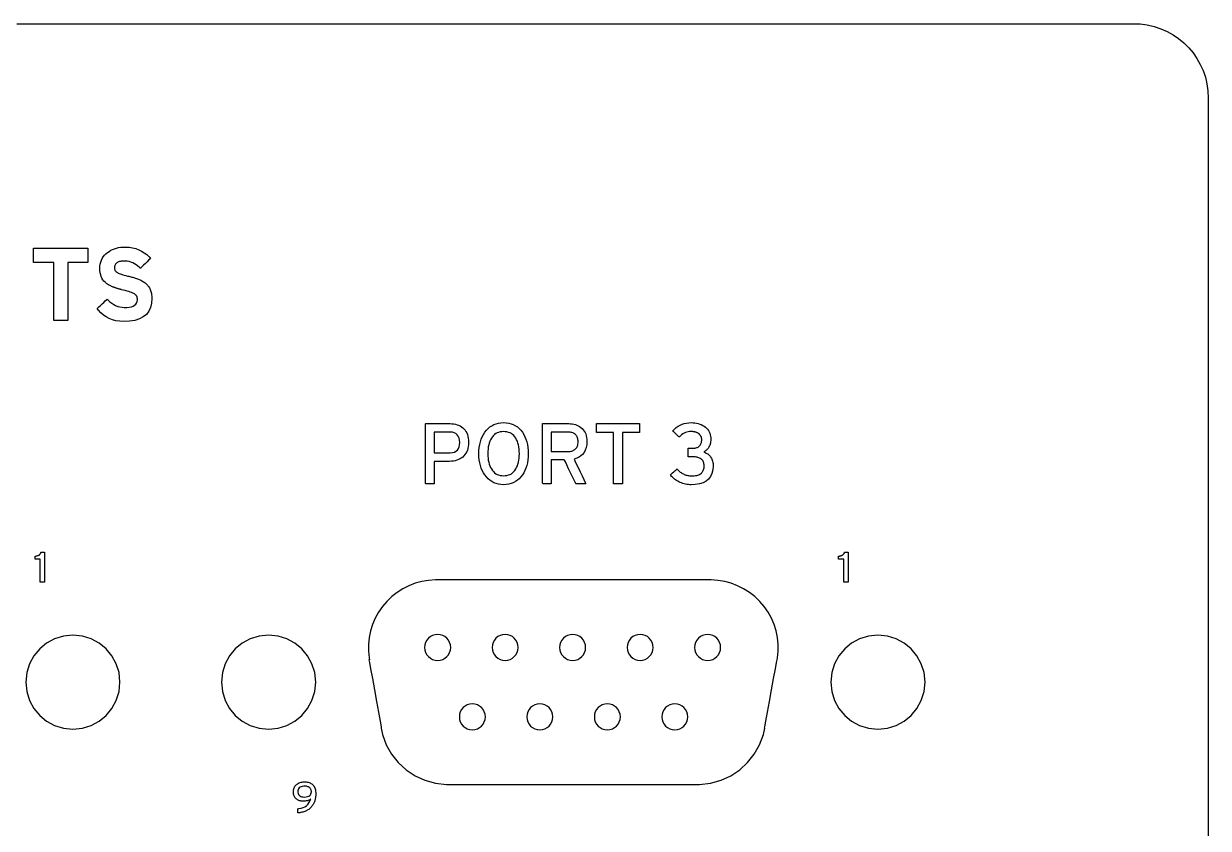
# Model space of a CAD drawing. Extents: x 1 to 47.7, y 0.2 to 33.4.
# Drawn here: x 41.337 to 43.25, y 13.885 to 15.184 of the extents above; entities that cross this region are included whole.
import ezdxf

# ---------------------------------------------------------------- set-up
doc = ezdxf.new("R2010")
doc.units = 0
doc.header["$MEASUREMENT"] = 0
doc.layers.add('6_0____DWG', color=7, linetype='CONTINUOUS')

msp = doc.modelspace()

# ---------------------------------------------------------------- linework, layer by layer
at = {"layer": '6_0____DWG'}
for points in [[(41.3257, 15.1836), (41.3884, 15.1836), (41.4501, 15.1836), (41.5109, 15.1836), (41.5707, 15.1836), (41.6296, 15.1836), (41.6874, 15.1836), (41.7442, 15.1836), (41.8001, 15.1836), (41.8549, 15.1836), (41.9086, 15.1836), (41.9614, 15.1836), (42.013, 15.1836), (42.0636, 15.1836), (42.1131, 15.1836), (42.1615, 15.1836), (42.2088, 15.1836), (42.2549, 15.1836), (42.2999, 15.1836), (42.3438, 15.1836), (42.3865, 15.1836), (42.4281, 15.1836), (42.4684, 15.1836), (42.5076, 15.1836), (42.5455, 15.1836), (42.5823, 15.1836), (42.6178, 15.1836), (42.652, 15.1836), (42.685, 15.1836), (42.7167, 15.1836), (42.7472, 15.1836), (42.7764, 15.1836), (42.8042, 15.1836), (42.8308, 15.1836), (42.856, 15.1836), (42.8798, 15.1836), (42.9023, 15.1836), (42.9235, 15.1836), (42.9433, 15.1836), (42.9616, 15.1836), (42.9786, 15.1836), (42.9942, 15.1836), (43.0083, 15.1836), (43.021, 15.1836), (43.0323, 15.1836), (43.0421, 15.1836), (43.0504, 15.1836), (43.0573, 15.1836), (43.0626, 15.1836), (43.0664, 15.1836), (43.0687, 15.1836), (43.0695, 15.1836), (43.0702, 15.1836), (43.0721, 15.1836), (43.0751, 15.1836), (43.079, 15.1836), (43.0886, 15.1836), (43.0998, 15.1836), (43.1109, 15.1836), (43.1206, 15.1836), (43.1244, 15.1836), (43.1274, 15.1836), (43.1293, 15.1836), (43.13, 15.1836), (43.14, 15.1832), (43.1515, 15.1817), (43.1626, 15.1791), (43.1732, 15.1756), (43.1834, 15.1711), (43.1931, 15.1657), (43.2021, 15.1595), (43.2106, 15.1526), (43.2183, 15.1449), (43.2253, 15.1365), (43.2316, 15.1275), (43.237, 15.118), (43.2416, 15.1079), (43.2452, 15.0974), (43.2478, 15.0865), (43.2494, 15.0752), (43.25, 15.0636), (43.25, 15.0628), (43.25, 15.0602), (43.25, 15.056), (43.25, 15.0501), (43.25, 15.0426), (43.25, 15.0335), (43.25, 15.0228), (43.25, 15.0106), (43.25, 14.9969), (43.25, 14.9817), (43.25, 14.965), (43.25, 14.947), (43.25, 14.9275), (43.25, 14.9066), (43.25, 14.8844), (43.25, 14.8608), (43.25, 14.836), (43.25, 14.8099), (43.25, 14.7825), (43.25, 14.7539), (43.25, 14.7242), (43.25, 14.6933), (43.25, 14.6612), (43.25, 14.628), (43.25, 14.5938), (43.25, 14.5585), (43.25, 14.5222), (43.25, 14.4849), (43.25, 14.4466), (43.25, 14.4073), (43.25, 14.3672), (43.25, 14.3261), (43.25, 14.2842), (43.25, 14.2415), (43.25, 14.1979), (43.25, 14.1536), (43.25, 14.1085), (43.25, 14.0626), (43.25, 14.0161), (43.25, 13.9689), (43.25, 13.921), (43.25, 13.8726)], [(41.408, 14.7983), (41.408, 14.7046), (41.3854, 14.7046), (41.3854, 14.7983), (41.3529, 14.7983), (41.3529, 14.8213), (41.4405, 14.8213), (41.4405, 14.7983), (41.408, 14.7983)], [(42.3038, 14.5238), (42.3038, 14.4409), (42.2897, 14.4409), (42.2897, 14.5238), (42.2622, 14.5238), (42.2622, 14.5381), (42.3313, 14.5381), (42.3313, 14.5238), (42.3038, 14.5238)]]:
    msp.add_lwpolyline(points, dxfattribs=at)
for points in [[(41.544, 14.7399), (41.5435, 14.7322), (41.5419, 14.7254), (41.5391, 14.7194), (41.5352, 14.7144), (41.53, 14.7103), (41.5238, 14.7071), (41.5163, 14.7047), (41.5077, 14.7033), (41.4985, 14.7028), (41.4921, 14.7033), (41.486, 14.7042), (41.4803, 14.7057), (41.4751, 14.7078), (41.4702, 14.7103), (41.4657, 14.7133), (41.4616, 14.7169), (41.458, 14.7209), (41.4557, 14.724), (41.4567, 14.7249), (41.4585, 14.7265), (41.4609, 14.7287), (41.4636, 14.7312), (41.4663, 14.7337), (41.4688, 14.736), (41.4707, 14.7377), (41.4718, 14.7388), (41.4733, 14.7375), (41.4762, 14.7347), (41.4792, 14.7323), (41.4823, 14.7303), (41.4855, 14.7286), (41.4889, 14.7273), (41.4923, 14.7264), (41.4959, 14.7258), (41.4995, 14.7255), (41.5036, 14.7256), (41.5075, 14.7259), (41.5109, 14.7266), (41.5138, 14.7276), (41.5161, 14.729), (41.518, 14.7306), (41.5194, 14.7327), (41.5202, 14.735), (41.5206, 14.7377), (41.5206, 14.7388), (41.5206, 14.7395), (41.5205, 14.7401), (41.5204, 14.7407), (41.5204, 14.7413), (41.5202, 14.7418), (41.5201, 14.7424), (41.52, 14.7429), (41.5198, 14.7434), (41.5195, 14.7438), (41.5192, 14.7443), (41.5188, 14.7447), (41.5185, 14.7452), (41.518, 14.7456), (41.5176, 14.746), (41.5171, 14.7464), (41.5166, 14.7469), (41.5159, 14.7473), (41.5146, 14.7481), (41.513, 14.7488), (41.5111, 14.7496), (41.509, 14.7504), (41.5066, 14.7511), (41.5039, 14.7519), (41.501, 14.7527), (41.4978, 14.7535), (41.4951, 14.7541), (41.4943, 14.7544), (41.4934, 14.7546), (41.4926, 14.7548), (41.4917, 14.7551), (41.4909, 14.7553), (41.4901, 14.7556), (41.4893, 14.7558), (41.4885, 14.7561), (41.4878, 14.7564), (41.487, 14.7566), (41.4862, 14.7568), (41.4854, 14.7571), (41.4846, 14.7573), (41.4839, 14.7576), (41.4831, 14.7579), (41.4824, 14.7582), (41.4816, 14.7585), (41.4804, 14.759), (41.479, 14.7595), (41.4776, 14.7602), (41.4763, 14.7608), (41.475, 14.7615), (41.4737, 14.7623), (41.4725, 14.763), (41.4714, 14.7638), (41.4703, 14.7647), (41.4684, 14.7662), (41.4665, 14.7682), (41.4648, 14.7704), (41.4634, 14.7728), (41.4622, 14.7755), (41.4613, 14.7784), (41.4606, 14.7816), (41.4602, 14.785), (41.46, 14.7886), (41.4602, 14.7922), (41.4607, 14.7956), (41.4614, 14.7988), (41.4625, 14.8019), (41.4638, 14.8047), (41.4655, 14.8074), (41.4674, 14.8099), (41.4697, 14.8121), (41.4722, 14.8143), (41.4749, 14.8161), (41.4776, 14.8178), (41.4806, 14.8192), (41.4837, 14.8204), (41.4869, 14.8214), (41.4903, 14.8222), (41.4938, 14.8227), (41.4975, 14.823), (41.5018, 14.8231), (41.5075, 14.8227), (41.5128, 14.8218), (41.5179, 14.8205), (41.5228, 14.8188), (41.5273, 14.8165), (41.5316, 14.8139), (41.5357, 14.8108), (41.5394, 14.8072), (41.5415, 14.8047), (41.5405, 14.8037), (41.5386, 14.8019), (41.5362, 14.7994), (41.5335, 14.7967), (41.5307, 14.794), (41.5283, 14.7915), (41.5264, 14.7896), (41.5254, 14.7886), (41.5239, 14.7899), (41.5214, 14.7923), (41.5188, 14.7943), (41.516, 14.7961), (41.5132, 14.7976), (41.5102, 14.7987), (41.5071, 14.7996), (41.5039, 14.8002), (41.5006, 14.8005), (41.4982, 14.8005), (41.4964, 14.8003), (41.4946, 14.8001), (41.4931, 14.7998), (41.4916, 14.7995), (41.4903, 14.7991), (41.4892, 14.7986), (41.4882, 14.798), (41.4873, 14.7974), (41.4865, 14.7967), (41.4858, 14.7959), (41.4851, 14.7952), (41.4846, 14.7944), (41.4842, 14.7935), (41.4839, 14.7927), (41.4836, 14.7918), (41.4835, 14.7909), (41.4835, 14.79), (41.4835, 14.7888), (41.4837, 14.7877), (41.484, 14.7867), (41.4844, 14.7857), (41.4849, 14.7848), (41.4856, 14.784), (41.4865, 14.7832), (41.4874, 14.7825), (41.4885, 14.7818), (41.4897, 14.7811), (41.4912, 14.7804), (41.4929, 14.7798), (41.4948, 14.7791), (41.4969, 14.7784), (41.4992, 14.7777), (41.5017, 14.777), (41.5044, 14.7763), (41.5068, 14.7758), (41.5084, 14.7754), (41.5099, 14.7751), (41.5115, 14.7747), (41.513, 14.7743), (41.5146, 14.7739), (41.5161, 14.7734), (41.5177, 14.773), (41.5192, 14.7725), (41.5207, 14.772), (41.5222, 14.7714), (41.5236, 14.7708), (41.525, 14.7702), (41.5264, 14.7695), (41.5278, 14.7687), (41.5291, 14.7679), (41.5304, 14.7671), (41.5316, 14.7663), (41.5329, 14.7653), (41.534, 14.7643), (41.5352, 14.7633), (41.5362, 14.7622), (41.5372, 14.7611), (41.5382, 14.7599), (41.5391, 14.7586), (41.5399, 14.7574), (41.5407, 14.756), (41.5414, 14.7545), (41.542, 14.753), (41.5425, 14.7514), (41.543, 14.7497), (41.5433, 14.7479), (41.5436, 14.746), (41.5438, 14.744), (41.544, 14.742)], [(42.1518, 14.4895), (42.1516, 14.4843), (42.1511, 14.4794), (42.1504, 14.4747), (42.1494, 14.4703), (42.148, 14.4661), (42.1464, 14.4622), (42.1445, 14.4585), (42.1423, 14.4551), (42.1399, 14.4519), (42.1371, 14.449), (42.1342, 14.4465), (42.131, 14.4444), (42.1276, 14.4426), (42.124, 14.4413), (42.1202, 14.4402), (42.1161, 14.4396), (42.1118, 14.4393), (42.1076, 14.4396), (42.1036, 14.4402), (42.0998, 14.4413), (42.0962, 14.4426), (42.0929, 14.4444), (42.0898, 14.4465), (42.0869, 14.449), (42.0842, 14.4519), (42.0817, 14.4551), (42.0795, 14.4585), (42.0775, 14.4622), (42.0759, 14.4661), (42.0745, 14.4703), (42.0735, 14.4747), (42.0727, 14.4794), (42.0722, 14.4843), (42.072, 14.4895), (42.0722, 14.4947), (42.0727, 14.4996), (42.0735, 14.5043), (42.0745, 14.5088), (42.0759, 14.513), (42.0775, 14.5169), (42.0795, 14.5206), (42.0817, 14.5241), (42.0842, 14.5273), (42.0869, 14.5301), (42.0898, 14.5326), (42.0929, 14.5347), (42.0962, 14.5364), (42.0998, 14.5378), (42.1036, 14.5388), (42.1076, 14.5394), (42.1118, 14.5396), (42.1161, 14.5394), (42.1202, 14.5388), (42.124, 14.5378), (42.1276, 14.5364), (42.131, 14.5347), (42.1342, 14.5326), (42.1371, 14.5301), (42.1399, 14.5273), (42.1423, 14.5241), (42.1445, 14.5206), (42.1464, 14.5169), (42.148, 14.513), (42.1494, 14.5088), (42.1504, 14.5043), (42.1511, 14.4996), (42.1516, 14.4947)], [(42.4505, 14.4697), (42.4499, 14.4633), (42.4485, 14.4576), (42.4462, 14.4527), (42.443, 14.4486), (42.439, 14.4452), (42.4341, 14.4426), (42.4283, 14.4407), (42.4216, 14.4397), (42.4149, 14.4393), (42.4126, 14.4394), (42.4103, 14.4397), (42.4081, 14.44), (42.4059, 14.4404), (42.4037, 14.4409), (42.4016, 14.4415), (42.3994, 14.4422), (42.3973, 14.443), (42.3952, 14.4439), (42.3932, 14.445), (42.3913, 14.4461), (42.3895, 14.4473), (42.3878, 14.4486), (42.3862, 14.4499), (42.3847, 14.4514), (42.3833, 14.4529), (42.382, 14.4545), (42.3814, 14.4555), (42.3821, 14.4561), (42.3833, 14.4572), (42.3849, 14.4586), (42.3867, 14.4601), (42.3885, 14.4617), (42.3901, 14.4631), (42.3913, 14.4642), (42.392, 14.4648), (42.3927, 14.4641), (42.3938, 14.463), (42.3949, 14.4618), (42.396, 14.4608), (42.3972, 14.4598), (42.3985, 14.4589), (42.3997, 14.4581), (42.401, 14.4574), (42.4023, 14.4567), (42.4037, 14.4561), (42.4051, 14.4555), (42.4065, 14.455), (42.4079, 14.4546), (42.4094, 14.4543), (42.4108, 14.4541), (42.4122, 14.4539), (42.4136, 14.4537), (42.415, 14.4537), (42.4174, 14.4537), (42.4197, 14.4539), (42.4218, 14.4542), (42.4238, 14.4545), (42.4256, 14.455), (42.4273, 14.4556), (42.4288, 14.4563), (42.4301, 14.4571), (42.4313, 14.4581), (42.4322, 14.459), (42.4331, 14.4601), (42.4339, 14.4613), (42.4345, 14.4625), (42.435, 14.4638), (42.4354, 14.4652), (42.4357, 14.4667), (42.4358, 14.4683), (42.4359, 14.47), (42.4358, 14.4716), (42.4355, 14.4732), (42.4352, 14.4746), (42.4348, 14.4759), (42.4342, 14.4772), (42.4335, 14.4783), (42.4327, 14.4794), (42.4318, 14.4803), (42.4308, 14.4811), (42.4297, 14.4818), (42.4285, 14.4825), (42.4272, 14.483), (42.4259, 14.4834), (42.4245, 14.4838), (42.423, 14.4841), (42.4214, 14.4843), (42.4197, 14.4844), (42.4187, 14.4844), (42.4182, 14.4844), (42.4171, 14.4844), (42.4158, 14.4844), (42.4144, 14.4844), (42.4129, 14.4844), (42.4116, 14.4844), (42.4106, 14.4844), (42.41, 14.4844), (42.41, 14.4845), (42.41, 14.4855), (42.41, 14.4872), (42.41, 14.4894), (42.41, 14.4918), (42.41, 14.4941), (42.41, 14.4961), (42.41, 14.4977), (42.41, 14.4984), (42.4101, 14.4985), (42.4108, 14.4985), (42.4119, 14.4985), (42.4133, 14.4985), (42.4147, 14.4985), (42.4161, 14.4985), (42.4174, 14.4985), (42.4183, 14.4985), (42.4186, 14.4985), (42.4199, 14.4985), (42.4213, 14.4986), (42.4226, 14.4989), (42.4239, 14.4992), (42.425, 14.4997), (42.4261, 14.5002), (42.427, 14.5009), (42.4279, 14.5016), (42.4287, 14.5025), (42.4294, 14.5034), (42.43, 14.5043), (42.4305, 14.5053), (42.431, 14.5063), (42.4313, 14.5073), (42.4316, 14.5084), (42.4318, 14.5096), (42.4319, 14.5108), (42.4319, 14.5119), (42.4319, 14.5124), (42.4319, 14.5129), (42.4319, 14.5134), (42.4318, 14.5139), (42.4317, 14.5144), (42.4316, 14.5149), (42.4315, 14.5154), (42.4314, 14.5159), (42.4312, 14.5165), (42.431, 14.517), (42.4307, 14.5175), (42.4305, 14.518), (42.4301, 14.5185), (42.4298, 14.519), (42.4294, 14.5195), (42.429, 14.5199), (42.4286, 14.5204), (42.4281, 14.5208), (42.4276, 14.5213), (42.4271, 14.5217), (42.4266, 14.5221), (42.426, 14.5225), (42.4253, 14.5229), (42.4247, 14.5233), (42.424, 14.5236), (42.4233, 14.5239), (42.4225, 14.5242), (42.4216, 14.5244), (42.4208, 14.5246), (42.4198, 14.5248), (42.4189, 14.525), (42.4178, 14.5251), (42.4168, 14.5252), (42.4157, 14.5252), (42.4145, 14.5253), (42.4124, 14.5252), (42.4101, 14.5249), (42.4078, 14.5244), (42.4056, 14.5236), (42.4035, 14.5226), (42.4014, 14.5214), (42.3995, 14.52), (42.3976, 14.5184), (42.3958, 14.5165), (42.3953, 14.5165), (42.3944, 14.5174), (42.393, 14.5187), (42.3914, 14.5203), (42.3896, 14.5221), (42.3879, 14.5237), (42.3865, 14.5251), (42.3855, 14.5261), (42.3851, 14.5265), (42.3878, 14.5293), (42.3907, 14.5317), (42.3937, 14.5338), (42.3969, 14.5356), (42.4002, 14.5371), (42.4037, 14.5382), (42.4073, 14.539), (42.4111, 14.5395), (42.4148, 14.5396), (42.4179, 14.5395), (42.4208, 14.5392), (42.4236, 14.5388), (42.4262, 14.5381), (42.4288, 14.5373), (42.4312, 14.5364), (42.4335, 14.5352), (42.4358, 14.5339), (42.4378, 14.5324), (42.4397, 14.5307), (42.4414, 14.5289), (42.4428, 14.527), (42.444, 14.5248), (42.445, 14.5226), (42.4457, 14.5201), (42.4462, 14.5176), (42.4465, 14.5149), (42.4466, 14.5124), (42.4464, 14.5106), (42.4463, 14.5088), (42.446, 14.5071), (42.4457, 14.5056), (42.4453, 14.5041), (42.4448, 14.5027), (42.4442, 14.5014), (42.4436, 14.5002), (42.4429, 14.4991), (42.4421, 14.498), (42.4413, 14.497), (42.4404, 14.4961), (42.4395, 14.4952), (42.4386, 14.4944), (42.4376, 14.4936), (42.4365, 14.4929), (42.4355, 14.4922), (42.4362, 14.4917), (42.4377, 14.4912), (42.4391, 14.4905), (42.4404, 14.4898), (42.4417, 14.489), (42.4429, 14.488), (42.444, 14.487), (42.4451, 14.4859), (42.446, 14.4847), (42.4469, 14.4834), (42.4477, 14.482), (42.4484, 14.4805), (42.449, 14.4789), (42.4495, 14.4773), (42.4499, 14.4755), (42.4502, 14.4737), (42.4504, 14.4718)], [(42.0555, 14.5077), (42.0553, 14.5043), (42.055, 14.5011), (42.0543, 14.498), (42.0535, 14.4952), (42.0524, 14.4926), (42.0511, 14.4902), (42.0496, 14.488), (42.0478, 14.4859), (42.0459, 14.4841), (42.0437, 14.4825), (42.0415, 14.4811), (42.039, 14.4799), (42.0365, 14.4789), (42.0337, 14.4781), (42.0309, 14.4776), (42.0278, 14.4772), (42.0247, 14.4771), (42.0236, 14.4771), (42.0212, 14.4771), (42.0178, 14.4771), (42.0137, 14.4771), (42.0094, 14.4771), (42.0054, 14.4771), (42.0021, 14.4771), (42.0001, 14.4771), (41.9997, 14.477), (41.9997, 14.4747), (41.9997, 14.4705), (41.9997, 14.4649), (41.9997, 14.4586), (41.9997, 14.4524), (41.9997, 14.447), (41.9997, 14.4429), (41.9997, 14.441), (41.9994, 14.4409), (41.9981, 14.4409), (41.9962, 14.4409), (41.994, 14.4409), (41.9915, 14.4409), (41.9893, 14.4409), (41.9874, 14.4409), (41.9862, 14.4409), (41.9858, 14.4411), (41.9858, 14.4463), (41.9858, 14.4572), (41.9858, 14.4719), (41.9858, 14.4885), (41.9858, 14.5053), (41.9858, 14.5203), (41.9858, 14.5317), (41.9858, 14.5376), (41.9865, 14.5381), (41.9897, 14.5381), (41.9949, 14.5381), (42.0013, 14.5381), (42.0082, 14.5381), (42.0148, 14.5381), (42.0203, 14.5381), (42.024, 14.5381), (42.0256, 14.5381), (42.0286, 14.5379), (42.0315, 14.5376), (42.0343, 14.5371), (42.0369, 14.5363), (42.0394, 14.5354), (42.0417, 14.5343), (42.0439, 14.5329), (42.046, 14.5314), (42.048, 14.5296), (42.0497, 14.5276), (42.0512, 14.5253), (42.0525, 14.5229), (42.0535, 14.5203), (42.0544, 14.5174), (42.055, 14.5144), (42.0553, 14.5111)], [(42.0411, 14.5077), (42.0408, 14.5115), (42.04, 14.5148), (42.0388, 14.5176), (42.0371, 14.5199), (42.0349, 14.5218), (42.0323, 14.5231), (42.0292, 14.524), (42.0257, 14.5244), (42.0243, 14.5244), (42.0218, 14.5244), (42.0181, 14.5244), (42.0137, 14.5244), (42.0091, 14.5244), (42.0049, 14.5244), (42.0016, 14.5244), (41.9998, 14.5244), (41.9997, 14.5239), (41.9997, 14.521), (41.9997, 14.5164), (41.9997, 14.5106), (41.9997, 14.5045), (41.9997, 14.4988), (41.9997, 14.4941), (41.9997, 14.4913), (41.9998, 14.4908), (42.0016, 14.4908), (42.0049, 14.4908), (42.0091, 14.4908), (42.0137, 14.4908), (42.0181, 14.4908), (42.0218, 14.4908), (42.0243, 14.4908), (42.0257, 14.4908), (42.0293, 14.4912), (42.0325, 14.4921), (42.0351, 14.4935), (42.0373, 14.4954), (42.0389, 14.4977), (42.0401, 14.5005), (42.0409, 14.5039)], [(42.1374, 14.4895), (42.1373, 14.4933), (42.1371, 14.497), (42.1366, 14.5004), (42.136, 14.5036), (42.1352, 14.5066), (42.1342, 14.5095), (42.133, 14.5121), (42.1317, 14.5145), (42.1302, 14.5167), (42.1285, 14.5187), (42.1266, 14.5204), (42.1246, 14.5218), (42.1224, 14.523), (42.12, 14.5239), (42.1174, 14.5246), (42.1147, 14.525), (42.1118, 14.5251), (42.109, 14.525), (42.1064, 14.5246), (42.1039, 14.5239), (42.1015, 14.523), (42.0993, 14.5218), (42.0973, 14.5204), (42.0955, 14.5187), (42.0938, 14.5167), (42.0922, 14.5145), (42.0909, 14.5121), (42.0897, 14.5095), (42.0887, 14.5066), (42.0879, 14.5036), (42.0872, 14.5004), (42.0868, 14.497), (42.0865, 14.4933), (42.0864, 14.4895), (42.0865, 14.4857), (42.0868, 14.4822), (42.0872, 14.4788), (42.0879, 14.4756), (42.0887, 14.4726), (42.0897, 14.4698), (42.0909, 14.4672), (42.0922, 14.4648), (42.0938, 14.4625), (42.0955, 14.4605), (42.0973, 14.4587), (42.0993, 14.4572), (42.1015, 14.456), (42.1039, 14.4551), (42.1064, 14.4544), (42.109, 14.454), (42.1118, 14.4538), (42.1147, 14.454), (42.1174, 14.4544), (42.12, 14.4551), (42.1224, 14.456), (42.1246, 14.4572), (42.1266, 14.4587), (42.1285, 14.4605), (42.1302, 14.4625), (42.1317, 14.4648), (42.133, 14.4672), (42.1342, 14.4698), (42.1352, 14.4726), (42.136, 14.4756), (42.1366, 14.4788), (42.1371, 14.4822), (42.1373, 14.4857)], [(42.2465, 14.509), (42.2462, 14.5039), (42.2453, 14.4992), (42.2438, 14.495), (42.2419, 14.4913), (42.2394, 14.4881), (42.2363, 14.4854), (42.2328, 14.4832), (42.2287, 14.4815), (42.2259, 14.4804), (42.2271, 14.478), (42.2293, 14.4733), (42.2323, 14.4672), (42.2356, 14.4604), (42.2388, 14.4537), (42.2417, 14.4477), (42.2439, 14.4432), (42.245, 14.441), (42.2447, 14.4409), (42.2433, 14.4409), (42.2412, 14.4409), (42.2385, 14.4409), (42.2357, 14.4409), (42.233, 14.4409), (42.2308, 14.4409), (42.2292, 14.4409), (42.2287, 14.4409), (42.2279, 14.4426), (42.226, 14.4466), (42.2233, 14.4521), (42.2201, 14.4586), (42.2169, 14.4652), (42.214, 14.4713), (42.2117, 14.4761), (42.2103, 14.4789), (42.2099, 14.4793), (42.2085, 14.4793), (42.2059, 14.4793), (42.2026, 14.4793), (42.1989, 14.4793), (42.1953, 14.4793), (42.1922, 14.4793), (42.1899, 14.4793), (42.1888, 14.4793), (42.1888, 14.4784), (42.1888, 14.475), (42.1888, 14.4697), (42.1888, 14.4634), (42.1888, 14.4568), (42.1888, 14.4505), (42.1888, 14.4453), (42.1888, 14.4419), (42.1888, 14.4409), (42.1881, 14.4409), (42.1866, 14.4409), (42.1846, 14.4409), (42.1822, 14.4409), (42.1799, 14.4409), (42.1777, 14.4409), (42.176, 14.4409), (42.1751, 14.4409), (42.175, 14.442), (42.175, 14.4491), (42.175, 14.4612), (42.175, 14.4766), (42.175, 14.4933), (42.175, 14.5096), (42.175, 14.5237), (42.175, 14.5338), (42.175, 14.538), (42.1763, 14.5381), (42.1801, 14.5381), (42.1859, 14.5381), (42.1927, 14.5381), (42.1998, 14.5381), (42.2065, 14.5381), (42.212, 14.5381), (42.2154, 14.5381), (42.2171, 14.5381), (42.2199, 14.5379), (42.2227, 14.5376), (42.2254, 14.5371), (42.2279, 14.5364), (42.2303, 14.5355), (42.2326, 14.5344), (42.2348, 14.5332), (42.2369, 14.5317), (42.2389, 14.5301), (42.2407, 14.5282), (42.2422, 14.5261), (42.2435, 14.5238), (42.2446, 14.5213), (42.2454, 14.5185), (42.246, 14.5156), (42.2464, 14.5124)], [(42.2323, 14.5086), (42.2322, 14.5104), (42.232, 14.5121), (42.2317, 14.5137), (42.2312, 14.5151), (42.2307, 14.5165), (42.23, 14.5177), (42.2293, 14.5189), (42.2284, 14.5199), (42.2274, 14.5208), (42.2263, 14.5217), (42.2251, 14.5224), (42.2238, 14.523), (42.2224, 14.5235), (42.2209, 14.5239), (42.2194, 14.5242), (42.2177, 14.5243), (42.2162, 14.5244), (42.2149, 14.5244), (42.2118, 14.5244), (42.2077, 14.5244), (42.2029, 14.5244), (42.1981, 14.5244), (42.1938, 14.5244), (42.1905, 14.5244), (42.1889, 14.5244), (42.1888, 14.5237), (42.1888, 14.521), (42.1888, 14.5167), (42.1888, 14.5115), (42.1888, 14.5059), (42.1888, 14.5007), (42.1888, 14.4964), (42.1888, 14.4937), (42.1889, 14.493), (42.1905, 14.493), (42.1938, 14.493), (42.1981, 14.493), (42.2029, 14.493), (42.2077, 14.493), (42.2118, 14.493), (42.2149, 14.493), (42.2162, 14.493), (42.2177, 14.4931), (42.2193, 14.4932), (42.2209, 14.4935), (42.2223, 14.4938), (42.2237, 14.4943), (42.2249, 14.4949), (42.2261, 14.4956), (42.2272, 14.4964), (42.2283, 14.4973), (42.2292, 14.4983), (42.23, 14.4994), (42.2307, 14.5007), (42.2312, 14.502), (42.2317, 14.5035), (42.232, 14.5051), (42.2322, 14.5068)], [(41.3637, 14.2819), (41.3637, 14.2833), (41.3637, 14.2871), (41.3637, 14.2925), (41.3637, 14.2989), (41.3637, 14.3054), (41.3637, 14.3114), (41.3637, 14.3161), (41.3637, 14.3188), (41.3636, 14.3191), (41.363, 14.3191), (41.3619, 14.3191), (41.3606, 14.3191), (41.3591, 14.3191), (41.3577, 14.3191), (41.3565, 14.3191), (41.3556, 14.3191), (41.3553, 14.3191), (41.3553, 14.3193), (41.3553, 14.3198), (41.3553, 14.3206), (41.3553, 14.3214), (41.3553, 14.3223), (41.3553, 14.3231), (41.3553, 14.3237), (41.3553, 14.3241), (41.3558, 14.3242), (41.3566, 14.3243), (41.3574, 14.3244), (41.3582, 14.3246), (41.359, 14.3248), (41.3597, 14.325), (41.3604, 14.3253), (41.3611, 14.3256), (41.3617, 14.3259), (41.3623, 14.3262), (41.3628, 14.3266), (41.3633, 14.3271), (41.3637, 14.3276), (41.3641, 14.3281), (41.3644, 14.3287), (41.3647, 14.3294), (41.3649, 14.3301), (41.3651, 14.3305), (41.3655, 14.3305), (41.3662, 14.3305), (41.3671, 14.3305), (41.3681, 14.3305), (41.3691, 14.3305), (41.3699, 14.3305), (41.3705, 14.3305), (41.3707, 14.3305), (41.3707, 14.3286), (41.3707, 14.3237), (41.3707, 14.3166), (41.3707, 14.3083), (41.3707, 14.2998), (41.3707, 14.292), (41.3707, 14.2859), (41.3707, 14.2824), (41.3706, 14.2819), (41.3701, 14.2819), (41.3692, 14.2819), (41.3681, 14.2819), (41.3669, 14.2819), (41.3657, 14.2819), (41.3646, 14.2819), (41.3639, 14.2819)], [(42.6612, 14.2819), (42.6612, 14.2833), (42.6612, 14.2871), (42.6612, 14.2925), (42.6612, 14.2989), (42.6612, 14.3054), (42.6612, 14.3114), (42.6612, 14.3161), (42.6612, 14.3188), (42.6612, 14.3191), (42.6606, 14.3191), (42.6595, 14.3191), (42.6582, 14.3191), (42.6567, 14.3191), (42.6553, 14.3191), (42.6541, 14.3191), (42.6532, 14.3191), (42.6529, 14.3191), (42.6529, 14.3193), (42.6529, 14.3198), (42.6529, 14.3206), (42.6529, 14.3214), (42.6529, 14.3223), (42.6529, 14.3231), (42.6529, 14.3237), (42.6529, 14.3241), (42.6533, 14.3242), (42.6542, 14.3243), (42.655, 14.3244), (42.6558, 14.3246), (42.6565, 14.3248), (42.6573, 14.325), (42.658, 14.3253), (42.6586, 14.3256), (42.6593, 14.3259), (42.6599, 14.3262), (42.6604, 14.3266), (42.6609, 14.3271), (42.6613, 14.3276), (42.6617, 14.3281), (42.662, 14.3287), (42.6623, 14.3294), (42.6625, 14.3301), (42.6626, 14.3305), (42.6631, 14.3305), (42.6638, 14.3305), (42.6647, 14.3305), (42.6657, 14.3305), (42.6667, 14.3305), (42.6675, 14.3305), (42.6681, 14.3305), (42.6683, 14.3305), (42.6683, 14.3286), (42.6683, 14.3237), (42.6683, 14.3166), (42.6683, 14.3083), (42.6683, 14.2998), (42.6683, 14.292), (42.6683, 14.2859), (42.6683, 14.2824), (42.6682, 14.2819), (42.6677, 14.2819), (42.6668, 14.2819), (42.6657, 14.2819), (42.6645, 14.2819), (42.6633, 14.2819), (42.6622, 14.2819), (42.6615, 14.2819)], [(41.8945, 14.1566), (41.8952, 14.1526), (41.8972, 14.1419), (41.9, 14.1265), (41.9033, 14.1084), (41.9067, 14.0896), (41.9099, 14.072), (41.9125, 14.0577), (41.9141, 14.0487), (41.9145, 14.0466), (41.9145, 14.0466), (41.9144, 14.0466), (41.9144, 14.0466), (41.9143, 14.0466), (41.9143, 14.0466), (41.9142, 14.0466), (41.9142, 14.0465), (41.9142, 14.0465), (41.9164, 14.0364), (41.9226, 14.0196), (41.9311, 14.0043), (41.9419, 13.9907), (41.9547, 13.979), (41.9691, 13.9695), (41.9849, 13.9622), (42.002, 13.9576), (42.0199, 13.9557), (42.0334, 13.9556), (42.0696, 13.9556), (42.1241, 13.9556), (42.1895, 13.9556), (42.2585, 13.9556), (42.3239, 13.9556), (42.3784, 13.9556), (42.4146, 13.9556), (42.4281, 13.9557), (42.446, 13.9576), (42.4631, 13.9622), (42.4789, 13.9695), (42.4933, 13.979), (42.5061, 13.9907), (42.5168, 14.0043), (42.5254, 14.0196), (42.5315, 14.0364), (42.5338, 14.0465), (42.5338, 14.0465), (42.5338, 14.0466), (42.5337, 14.0466), (42.5336, 14.0466), (42.5336, 14.0466), (42.5335, 14.0466), (42.5335, 14.0466), (42.5335, 14.0466), (42.5339, 14.0487), (42.5355, 14.0577), (42.5381, 14.072), (42.5413, 14.0896), (42.5447, 14.1084), (42.548, 14.1265), (42.5508, 14.1419), (42.5528, 14.1526), (42.5535, 14.1566), (42.5535, 14.1566), (42.5535, 14.1566), (42.5536, 14.1566), (42.5536, 14.1566), (42.5537, 14.1566), (42.5538, 14.1566), (42.5538, 14.1565), (42.5538, 14.1565), (42.5543, 14.1597), (42.5554, 14.1707), (42.5553, 14.1817), (42.5542, 14.1926), (42.5519, 14.2033), (42.5487, 14.2138), (42.5444, 14.2238), (42.539, 14.2335), (42.5327, 14.2426), (42.5255, 14.2511), (42.5175, 14.2588), (42.5089, 14.2655), (42.4996, 14.2714), (42.4898, 14.2763), (42.4796, 14.2802), (42.4691, 14.2831), (42.4582, 14.2849), (42.4471, 14.2856), (42.4335, 14.2856), (42.3938, 14.2856), (42.3341, 14.2856), (42.2624, 14.2856), (42.1866, 14.2856), (42.1149, 14.2856), (42.0552, 14.2856), (42.0155, 14.2856), (42.0019, 14.2856), (41.9908, 14.2849), (41.9799, 14.2831), (41.9694, 14.2802), (41.9591, 14.2763), (41.9494, 14.2714), (41.9401, 14.2655), (41.9315, 14.2588), (41.9235, 14.2511), (41.9162, 14.2426), (41.9099, 14.2335), (41.9046, 14.2238), (41.9003, 14.2138), (41.897, 14.2033), (41.8948, 14.1926), (41.8937, 14.1817), (41.8936, 14.1707), (41.8947, 14.1597), (41.8952, 14.1565), (41.8951, 14.1565), (41.895, 14.1566), (41.8949, 14.1566), (41.8948, 14.1566), (41.8947, 14.1566), (41.8946, 14.1566), (41.8945, 14.1566)], [(41.4925, 14.1206), (41.491, 14.136), (41.4865, 14.1502), (41.4795, 14.1631), (41.4702, 14.1744), (41.459, 14.1837), (41.4461, 14.1907), (41.4318, 14.1951), (41.4165, 14.1966), (41.4012, 14.1951), (41.3869, 14.1907), (41.374, 14.1837), (41.3628, 14.1744), (41.3535, 14.1631), (41.3465, 14.1502), (41.3421, 14.136), (41.3405, 14.1206), (41.3421, 14.1053), (41.3465, 14.0911), (41.3535, 14.0781), (41.3628, 14.0669), (41.374, 14.0576), (41.3869, 14.0506), (41.4012, 14.0462), (41.4165, 14.0446), (41.4318, 14.0462), (41.4461, 14.0506), (41.459, 14.0576), (41.4702, 14.0669), (41.4795, 14.0781), (41.4865, 14.0911), (41.491, 14.1053)], [(41.8085, 14.1206), (41.807, 14.136), (41.8025, 14.1502), (41.7955, 14.1631), (41.7862, 14.1744), (41.775, 14.1837), (41.7621, 14.1907), (41.7478, 14.1951), (41.7325, 14.1966), (41.7172, 14.1951), (41.7029, 14.1907), (41.69, 14.1837), (41.6787, 14.1744), (41.6695, 14.1631), (41.6625, 14.1502), (41.658, 14.136), (41.6565, 14.1206), (41.658, 14.1053), (41.6625, 14.0911), (41.6695, 14.0781), (41.6787, 14.0669), (41.69, 14.0576), (41.7029, 14.0506), (41.7172, 14.0462), (41.7325, 14.0446), (41.7478, 14.0462), (41.7621, 14.0506), (41.775, 14.0576), (41.7862, 14.0669), (41.7955, 14.0781), (41.8025, 14.0911), (41.807, 14.1053)], [(42.0265, 14.1766), (42.0261, 14.1809), (42.0248, 14.1848), (42.0229, 14.1884), (42.0203, 14.1915), (42.0172, 14.1941), (42.0137, 14.196), (42.0097, 14.1972), (42.0055, 14.1976), (42.0013, 14.1972), (41.9973, 14.196), (41.9937, 14.1941), (41.9906, 14.1915), (41.9881, 14.1884), (41.9861, 14.1848), (41.9849, 14.1809), (41.9845, 14.1766), (41.9849, 14.1724), (41.9861, 14.1685), (41.9881, 14.1649), (41.9906, 14.1618), (41.9937, 14.1592), (41.9973, 14.1573), (42.0013, 14.1561), (42.0055, 14.1556), (42.0097, 14.1561), (42.0137, 14.1573), (42.0172, 14.1592), (42.0203, 14.1618), (42.0229, 14.1649), (42.0248, 14.1685), (42.0261, 14.1724)], [(42.1355, 14.1766), (42.1351, 14.1809), (42.1338, 14.1848), (42.1319, 14.1884), (42.1293, 14.1915), (42.1262, 14.1941), (42.1227, 14.196), (42.1187, 14.1972), (42.1145, 14.1976), (42.1103, 14.1972), (42.1063, 14.196), (42.1028, 14.1941), (42.0996, 14.1915), (42.0971, 14.1884), (42.0951, 14.1848), (42.0939, 14.1809), (42.0935, 14.1766), (42.0939, 14.1724), (42.0951, 14.1685), (42.0971, 14.1649), (42.0996, 14.1618), (42.1028, 14.1592), (42.1063, 14.1573), (42.1103, 14.1561), (42.1145, 14.1556), (42.1187, 14.1561), (42.1227, 14.1573), (42.1262, 14.1592), (42.1293, 14.1618), (42.1319, 14.1649), (42.1338, 14.1685), (42.1351, 14.1724)], [(42.2445, 14.1766), (42.2441, 14.1809), (42.2428, 14.1848), (42.2409, 14.1884), (42.2383, 14.1915), (42.2352, 14.1941), (42.2317, 14.196), (42.2277, 14.1972), (42.2235, 14.1976), (42.2193, 14.1972), (42.2153, 14.196), (42.2117, 14.1941), (42.2086, 14.1915), (42.2061, 14.1884), (42.2041, 14.1848), (42.2029, 14.1809), (42.2025, 14.1766), (42.2029, 14.1724), (42.2041, 14.1685), (42.2061, 14.1649), (42.2086, 14.1618), (42.2117, 14.1592), (42.2153, 14.1573), (42.2193, 14.1561), (42.2235, 14.1556), (42.2277, 14.1561), (42.2317, 14.1573), (42.2352, 14.1592), (42.2383, 14.1618), (42.2409, 14.1649), (42.2428, 14.1685), (42.2441, 14.1724)], [(42.3535, 14.1766), (42.3531, 14.1809), (42.3518, 14.1848), (42.3499, 14.1884), (42.3473, 14.1915), (42.3442, 14.1941), (42.3407, 14.196), (42.3367, 14.1972), (42.3325, 14.1976), (42.3283, 14.1972), (42.3243, 14.196), (42.3207, 14.1941), (42.3176, 14.1915), (42.3151, 14.1884), (42.3131, 14.1848), (42.3119, 14.1809), (42.3115, 14.1766), (42.3119, 14.1724), (42.3131, 14.1685), (42.3151, 14.1649), (42.3176, 14.1618), (42.3207, 14.1592), (42.3243, 14.1573), (42.3283, 14.1561), (42.3325, 14.1556), (42.3367, 14.1561), (42.3407, 14.1573), (42.3442, 14.1592), (42.3473, 14.1618), (42.3499, 14.1649), (42.3518, 14.1685), (42.3531, 14.1724)], [(42.4625, 14.1766), (42.4621, 14.1809), (42.4608, 14.1848), (42.4589, 14.1884), (42.4563, 14.1915), (42.4532, 14.1941), (42.4497, 14.196), (42.4457, 14.1972), (42.4415, 14.1976), (42.4373, 14.1972), (42.4333, 14.196), (42.4297, 14.1941), (42.4266, 14.1915), (42.4241, 14.1884), (42.4221, 14.1848), (42.4209, 14.1809), (42.4205, 14.1766), (42.4209, 14.1724), (42.4221, 14.1685), (42.4241, 14.1649), (42.4266, 14.1618), (42.4297, 14.1592), (42.4333, 14.1573), (42.4373, 14.1561), (42.4415, 14.1556), (42.4457, 14.1561), (42.4497, 14.1573), (42.4532, 14.1592), (42.4563, 14.1618), (42.4589, 14.1649), (42.4608, 14.1685), (42.4621, 14.1724)], [(42.7925, 14.1206), (42.791, 14.136), (42.7865, 14.1502), (42.7795, 14.1631), (42.7702, 14.1744), (42.759, 14.1837), (42.7461, 14.1907), (42.7318, 14.1951), (42.7165, 14.1966), (42.7012, 14.1951), (42.6869, 14.1907), (42.674, 14.1837), (42.6628, 14.1744), (42.6535, 14.1631), (42.6465, 14.1502), (42.642, 14.136), (42.6405, 14.1206), (42.642, 14.1053), (42.6465, 14.0911), (42.6535, 14.0781), (42.6628, 14.0669), (42.674, 14.0576), (42.6869, 14.0506), (42.7012, 14.0462), (42.7165, 14.0446), (42.7318, 14.0462), (42.7461, 14.0506), (42.759, 14.0576), (42.7702, 14.0669), (42.7795, 14.0781), (42.7865, 14.0911), (42.791, 14.1053)], [(42.0825, 14.0646), (42.0821, 14.0689), (42.0808, 14.0728), (42.0789, 14.0764), (42.0763, 14.0795), (42.0732, 14.082), (42.0697, 14.084), (42.0657, 14.0852), (42.0615, 14.0856), (42.0573, 14.0852), (42.0533, 14.084), (42.0497, 14.082), (42.0466, 14.0795), (42.0441, 14.0764), (42.0421, 14.0728), (42.0409, 14.0689), (42.0405, 14.0646), (42.0409, 14.0604), (42.0421, 14.0565), (42.0441, 14.0529), (42.0466, 14.0498), (42.0497, 14.0472), (42.0533, 14.0453), (42.0573, 14.0441), (42.0615, 14.0436), (42.0657, 14.0441), (42.0697, 14.0453), (42.0732, 14.0472), (42.0763, 14.0498), (42.0789, 14.0529), (42.0808, 14.0565), (42.0821, 14.0604)], [(42.1915, 14.0646), (42.1911, 14.0689), (42.1898, 14.0728), (42.1879, 14.0764), (42.1853, 14.0795), (42.1822, 14.082), (42.1787, 14.084), (42.1747, 14.0852), (42.1705, 14.0856), (42.1662, 14.0852), (42.1623, 14.084), (42.1587, 14.082), (42.1556, 14.0795), (42.1531, 14.0764), (42.1511, 14.0728), (42.1499, 14.0689), (42.1495, 14.0646), (42.1499, 14.0604), (42.1511, 14.0565), (42.1531, 14.0529), (42.1556, 14.0498), (42.1587, 14.0472), (42.1623, 14.0453), (42.1662, 14.0441), (42.1705, 14.0436), (42.1747, 14.0441), (42.1787, 14.0453), (42.1822, 14.0472), (42.1853, 14.0498), (42.1879, 14.0529), (42.1898, 14.0565), (42.1911, 14.0604)], [(42.3005, 14.0646), (42.3001, 14.0689), (42.2988, 14.0728), (42.2969, 14.0764), (42.2943, 14.0795), (42.2912, 14.082), (42.2877, 14.084), (42.2837, 14.0852), (42.2795, 14.0856), (42.2753, 14.0852), (42.2713, 14.084), (42.2677, 14.082), (42.2646, 14.0795), (42.2621, 14.0764), (42.2601, 14.0728), (42.2589, 14.0689), (42.2585, 14.0646), (42.2589, 14.0604), (42.2601, 14.0565), (42.2621, 14.0529), (42.2646, 14.0498), (42.2677, 14.0472), (42.2713, 14.0453), (42.2753, 14.0441), (42.2795, 14.0436), (42.2837, 14.0441), (42.2877, 14.0453), (42.2912, 14.0472), (42.2943, 14.0498), (42.2969, 14.0529), (42.2988, 14.0565), (42.3001, 14.0604)], [(42.4095, 14.0646), (42.4091, 14.0689), (42.4078, 14.0728), (42.4059, 14.0764), (42.4033, 14.0795), (42.4002, 14.082), (42.3967, 14.084), (42.3927, 14.0852), (42.3885, 14.0856), (42.3843, 14.0852), (42.3803, 14.084), (42.3768, 14.082), (42.3736, 14.0795), (42.3711, 14.0764), (42.3691, 14.0728), (42.3679, 14.0689), (42.3675, 14.0646), (42.3679, 14.0604), (42.3691, 14.0565), (42.3711, 14.0529), (42.3736, 14.0498), (42.3768, 14.0472), (42.3803, 14.0453), (42.3843, 14.0441), (42.3885, 14.0436), (42.3927, 14.0441), (42.3967, 14.0453), (42.4002, 14.0472), (42.4033, 14.0498), (42.4059, 14.0529), (42.4078, 14.0565), (42.4091, 14.0604)], [(41.8087, 13.9404), (41.8087, 13.9393), (41.8086, 13.9382), (41.8086, 13.937), (41.8084, 13.9359), (41.8083, 13.9347), (41.8081, 13.9336), (41.8078, 13.9324), (41.8076, 13.9312), (41.8073, 13.93), (41.8069, 13.9288), (41.8065, 13.9277), (41.806, 13.9265), (41.8054, 13.9254), (41.8049, 13.9242), (41.8042, 13.9231), (41.8035, 13.922), (41.8028, 13.9209), (41.802, 13.9199), (41.8012, 13.9189), (41.8003, 13.9179), (41.7994, 13.917), (41.7984, 13.9161), (41.7973, 13.9153), (41.7961, 13.9145), (41.7949, 13.9138), (41.7937, 13.9131), (41.7923, 13.9124), (41.7909, 13.9119), (41.7894, 13.9113), (41.7879, 13.9109), (41.7863, 13.9105), (41.7846, 13.9102), (41.7828, 13.9099), (41.781, 13.9097), (41.7795, 13.9096), (41.7795, 13.91), (41.7795, 13.9107), (41.7795, 13.9118), (41.7795, 13.9129), (41.7795, 13.9141), (41.7795, 13.9151), (41.7795, 13.916), (41.7795, 13.9164), (41.7815, 13.9166), (41.785, 13.9172), (41.7882, 13.9181), (41.791, 13.9194), (41.7936, 13.9211), (41.7958, 13.9232), (41.7977, 13.9257), (41.7993, 13.9285), (41.8006, 13.9317), (41.7999, 13.9315), (41.7988, 13.9308), (41.7975, 13.9301), (41.7962, 13.9296), (41.7948, 13.9291), (41.7933, 13.9288), (41.7916, 13.9285), (41.7899, 13.9284), (41.7882, 13.9284), (41.7867, 13.9284), (41.7853, 13.9286), (41.7839, 13.9289), (41.7826, 13.9292), (41.7814, 13.9297), (41.7802, 13.9303), (41.779, 13.9309), (41.7779, 13.9317), (41.7768, 13.9325), (41.7759, 13.9335), (41.7751, 13.9346), (41.7743, 13.9358), (41.7738, 13.937), (41.7733, 13.9384), (41.7729, 13.9399), (41.7727, 13.9415), (41.7726, 13.9432), (41.7727, 13.945), (41.7729, 13.9467), (41.7732, 13.9483), (41.7737, 13.9498), (41.7743, 13.9512), (41.775, 13.9525), (41.7759, 13.9537), (41.7769, 13.9548), (41.7781, 13.9557), (41.7793, 13.9566), (41.7806, 13.9574), (41.782, 13.9581), (41.7834, 13.9586), (41.7849, 13.9591), (41.7865, 13.9594), (41.7882, 13.9596), (41.7899, 13.9598), (41.7917, 13.9598), (41.7934, 13.9597), (41.795, 13.9594), (41.7966, 13.9591), (41.7981, 13.9586), (41.7995, 13.958), (41.8008, 13.9573), (41.8021, 13.9565), (41.8033, 13.9556), (41.8044, 13.9545), (41.8054, 13.9533), (41.8062, 13.9519), (41.807, 13.9503), (41.8076, 13.9487), (41.8081, 13.9468), (41.8084, 13.9448), (41.8086, 13.9427)], [(41.8015, 13.9438), (41.8015, 13.9447), (41.8014, 13.9455), (41.8012, 13.9464), (41.8009, 13.9471), (41.8005, 13.9479), (41.8001, 13.9486), (41.7996, 13.9493), (41.799, 13.9499), (41.7983, 13.9505), (41.7975, 13.9511), (41.7967, 13.9515), (41.7958, 13.9519), (41.7948, 13.9522), (41.7937, 13.9525), (41.7925, 13.9526), (41.7913, 13.9527), (41.7892, 13.9526), (41.7869, 13.9523), (41.7849, 13.9517), (41.7832, 13.9509), (41.7819, 13.9498), (41.7809, 13.9484), (41.7802, 13.9468), (41.7798, 13.945), (41.7798, 13.9429), (41.7801, 13.9411), (41.7807, 13.9394), (41.7816, 13.9381), (41.7829, 13.937), (41.7844, 13.9362), (41.7863, 13.9356), (41.7885, 13.9353), (41.791, 13.9352), (41.7934, 13.9354), (41.7955, 13.9358), (41.7973, 13.9365), (41.7988, 13.9375), (41.8, 13.9387), (41.8008, 13.9401), (41.8013, 13.9418)]]:
    msp.add_lwpolyline(points, close=True, dxfattribs=at)

doc.saveas('drawing.dxf')
